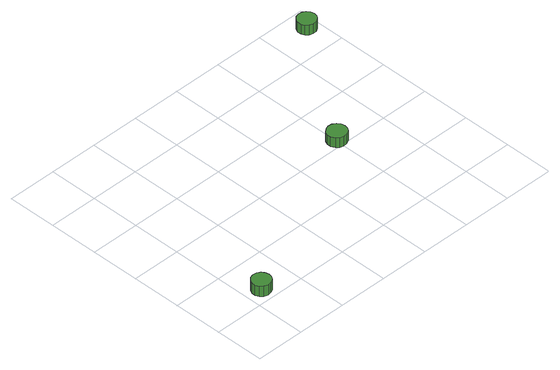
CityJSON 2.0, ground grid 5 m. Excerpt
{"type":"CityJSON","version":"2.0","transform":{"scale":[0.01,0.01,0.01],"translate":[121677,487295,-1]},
"CityObjects":{
"tree1":{"type":"SolitaryVegetationObject","attributes":{"function":"something"},"geometry":[{"type":"MultiSurface","lod":"1","boundaries":[[[0,1,2,3,4,5,6,7,8,9,10,11,12,13,14]],[[15,16,17,18,19,20,21,22,23,24,25,26,27,28,29]],[[0,29,28,1]],[[1,28,27,2]],[[2,27,26,3]],[[3,26,25,4]],[[4,25,24,5]],[[5,24,23,6]],[[6,23,22,7]],[[7,22,21,8]],[[8,21,20,9]],[[9,20,19,10]],[[10,19,18,11]],[[11,18,17,12]],[[12,17,16,13]],[[13,16,15,14]],[[14,15,29,0]]]}]},
"tree2":{"type":"SolitaryVegetationObject","attributes":{"function":"something"},"geometry":[{"type":"MultiSurface","lod":"1","boundaries":[[[30,31,32,33,34,35,36,37,38,39,40,41,42,43,44]],[[45,46,47,48,49,50,51,52,53,54,55,56,57,58,59]],[[30,59,58,31]],[[31,58,57,32]],[[32,57,56,33]],[[33,56,55,34]],[[34,55,54,35]],[[35,54,53,36]],[[36,53,52,37]],[[37,52,51,38]],[[38,51,50,39]],[[39,50,49,40]],[[40,49,48,41]],[[41,48,47,42]],[[42,47,46,43]],[[43,46,45,44]],[[44,45,59,30]]]}]},
"tree3":{"type":"SolitaryVegetationObject","attributes":{"function":"something"},"geometry":[{"type":"MultiSurface","lod":"1","boundaries":[[[60,61,62,63,64,65,66,67,68,69,70,71,72,73,74]],[[75,76,77,78,79,80,81,82,83,84,85,86,87,88,89]],[[60,89,88,61]],[[61,88,87,62]],[[62,87,86,63]],[[63,86,85,64]],[[64,85,84,65]],[[65,84,83,66]],[[66,83,82,67]],[[67,82,81,68]],[[68,81,80,69]],[[69,80,79,70]],[[70,79,78,71]],[[71,78,77,72]],[[72,77,76,73]],[[73,76,75,74]],[[74,75,89,60]]]}]}
},
"vertices":[
[256,143,172],[248,182,172],[225,213,172],[191,233,172],[151,237,172],[114,225,172],[84,199,172],[68,163,172],[68,123,172],[84,87,172],[114,61,172],[151,48,172],[191,53,172],[225,72,172],[248,104,172],[248,104,58],[225,72,58],[191,53,58],[151,48,58],[114,61,58],[84,87,58],[68,123,58],[68,163,58],[84,199,58],[114,225,58],[151,237,58],[191,233,58],[225,213,58],[248,182,58],[256,143,58],
[2111,1076,165],[2103,1116,165],[2079,1149,165],[2043,1170,165],[2003,1174,165],[1964,1161,165],[1934,1134,165],[1917,1097,165],[1917,1056,165],[1934,1018,165],[1964,991,165],[2003,979,165],[2043,983,165],[2079,1003,165],[2103,1036,165],[2103,1036,58],[2079,1003,58],[2043,983,58],[2003,979,58],[1964,991,58],[1934,1018,58],[1917,1056,58],[1917,1097,58],[1934,1134,58],[1964,1161,58],[2003,1174,58],[2043,1170,58],[2079,1149,58],[2103,1116,58],[2111,1076,58],
[2973,2305,168],[2965,2343,168],[2942,2375,168],[2908,2394,168],[2870,2398,168],[2833,2386,168],[2804,2360,168],[2788,2325,168],[2788,2286,168],[2804,2251,168],[2833,2225,168],[2870,2213,168],[2908,2217,168],[2942,2236,168],[2965,2268,168],[2965,2268,59],[2942,2236,59],[2908,2217,59],[2870,2213,59],[2833,2225,59],[2804,2251,59],[2788,2286,59],[2788,2325,59],[2804,2360,59],[2833,2386,59],[2870,2398,59],[2908,2394,59],[2942,2375,59],[2965,2343,59],[2973,2305,59]
]}
